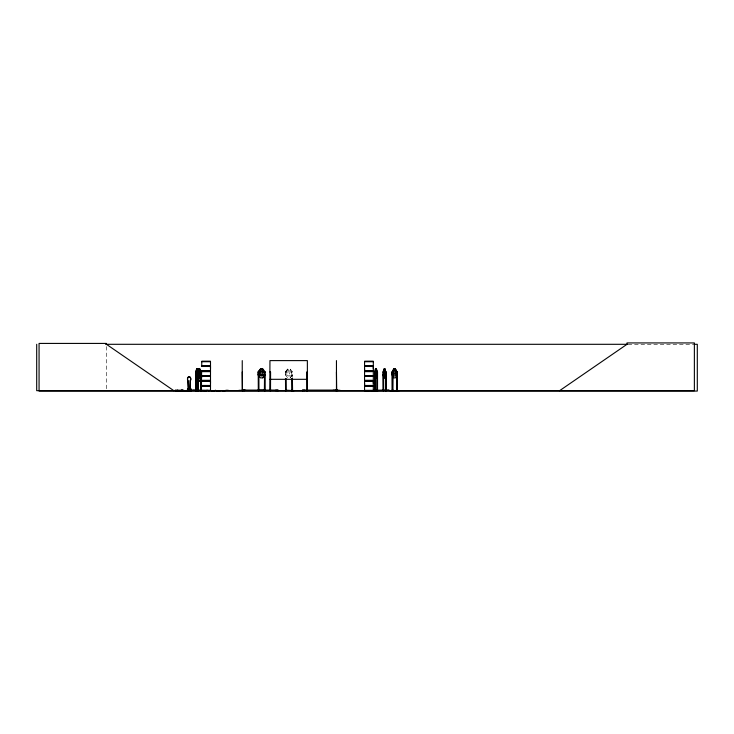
<?xml version="1.0" encoding="UTF-8"?>
<svg xmlns="http://www.w3.org/2000/svg" width="734" height="734" viewBox="0 0 734 734"><rect width="100%" height="100%" fill="white"/><g stroke="black" fill="none" stroke-linecap="round" stroke-linejoin="round"><path stroke-width="0.55" stroke-dasharray="3.67 2.75" d="M286.187 371.863L285.498 371.973L285.498 377.469M291.783 371.936L291.728 377.469M287.774 369.055L286.627 371.973L286.627 374.193L288.168 375.955L289.701 375.955L291.224 374.193L291.224 371.973L290.077 369.055L287.774 369.055L285.471 371.973M290.077 377.799L292.38 374.881M292.453 374.909L290.113 377.872L287.737 377.872L285.398 374.909L285.398 371.945L287.737 368.973L290.113 368.973L292.453 371.945L292.361 377.469M628.13 344.301L692.768 344.301M291.783 371.743L292.361 371.973M286.058 371.734L286.132 377.469M106.448 346.558L106.448 389.543M288.535 369.441L287.783 373.276L288.535 374.423L289.297 374.423L290.086 371.973L289.297 369.441L288.535 369.441"/><path stroke-width="1.1" d="M210.493 383.332L210.493 381.175L201.749 381.175M210.493 368.615L210.493 366.468L201.749 366.468M364.559 385.478L364.559 381.175L373.312 381.175L373.303 385.478L364.559 385.478L364.569 383.332M364.559 370.762L364.559 366.468L373.312 366.468L373.303 370.762L364.559 370.762L364.569 368.615M373.303 383.332L373.303 381.175M373.303 368.615L373.303 366.468M238.862 390.323L245.872 390.295M333.071 390.323L340.09 390.295M196.134 371.817L196.042 374.166M196.629 378.405L196.602 373.909L197.116 375.725M374.808 371.817L374.881 390.671L374.927 389.993M377.028 371.835L377.524 371.973L377.524 390.671M386.13 389.993L385.57 390.671L385.515 371.707L386.075 371.973L386.102 390.671M190.234 380.762L189.895 389.772L190.335 380.762A2.34 1.633 -90 0 0 190.335 377.45A2.34 1.633 -90 0 0 188.032 377.45A2.34 1.633 -90 0 0 188.032 380.762L188.372 389.772L187.932 380.762A2.34 1.633 -90 0 1 187.932 377.45A2.34 1.633 -90 0 1 190.234 377.45A2.34 1.633 -90 0 1 190.234 380.762L190.335 380.762M201.098 371.799L200.923 390.671M392.617 371.835L392.525 390.671M396.617 371.817L396.534 390.671M264.57 371.817L264.396 390.671M189.849 388.754C190.17 388.038 189.115 388.46 190.225 388.681M189.941 388.681L190.106 388.515M189.84 388.268L189.28 388.754L190.262 388.506M196.914 369.441L196.666 390.671M196.666 374.936L197.162 372.404M196.73 378.515L197.079 375.973M197.024 371.872L197.116 390.671M197.051 374.845L198.373 377.872M196.666 372.019L196.281 377.166M197.602 384.414L196.749 384.414C195.317 378.983 196.831 368.156 196.96 382.497L197.969 380.735L197.868 390.671L197.666 382.974M210.511 390.497L192.372 390.295L206.548 390.671M371.441 390.616L389.231 390.323L364.532 390.662M189.739 388.607L189.904 388.194M189.877 388.479L189.143 388.616M196.767 378.432L197.107 376.597M199.987 380.772L198.4 380.772L196.868 377.854L196.932 374.936L198.905 369.441L199.409 369.441L199.932 371.973L199.932 373.276L198.905 374.423L198.409 371.973L200.006 371.945L201.4 374.881M197.336 380.964L197.593 379.808M195.978 374.936L195.804 371.945L196.648 368.973M195.84 390.671L195.877 371.945L196.666 369.055L196.281 374.193L197.299 375.955M196.648 377.872L195.905 374.881L196.648 371.945L197.437 371.945M195.905 374.936L196.721 371.945L197.418 372.019M196.831 375.597L195.978 378.478M198.006 378.827L197.492 380.772L196.666 380.772M198.024 378.863L197.51 380.845L196.648 380.845L195.877 377.882M197.519 384.341L198.354 381.423L197.529 384.414M396.571 371.964L397.213 371.973M389.69 390.616L399.691 390.58M374.854 371.973L375.487 368.973M376.331 377.799L377.331 374.909L376.349 377.872M383.139 390.671L383.029 371.945L384.02 368.973L384.965 368.973M384.891 377.872L385.891 374.909M260.506 369.055L259.35 371.973L259.35 374.193L260.891 375.955L262.423 375.955L263.946 374.193L263.946 371.973L262.8 369.055L260.506 369.055L258.203 371.973L258.12 374.909L260.469 377.872L262.836 377.872L265.185 374.909L258.12 374.909M264.561 371.899L265.102 371.973L265.203 390.58M258.139 390.58L258.157 389.993M269.8 390.314L269.947 360.605L307.363 360.605L307.408 390.671M198.373 368.973L196.767 371.945L196.804 390.671M196.868 371.973L198.4 369.055L197.63 374.193L198.657 375.955L199.676 375.955L200.685 374.193L200.685 371.973L199.923 369.055L198.345 369.055M196.822 374.909L198.373 371.945M198.318 377.872L199.951 377.872L201.455 374.881L199.951 371.945M199.951 377.872L201.511 374.909M199.923 380.772L201.566 377.882L201.511 371.945L199.896 368.973L198.318 368.973M199.951 380.845L201.566 377.882M393.791 369.055L392.167 371.973L392.057 374.909L393.763 377.872L395.442 377.872L397.103 374.909M175.582 390.662L175.233 390.121L183.977 390.369M177.683 390.121L177.013 390.662L177.536 390.662M189.179 390.671L188.666 390.644L189.198 390.662M189.033 390.653L189.51 390.653M262.8 377.799L265.102 374.881M559.62 390.671L627.001 344.301L627.001 342.934L694.373 342.934L694.373 390.671L36.7 390.671L36.7 344.301M175.077 390.671L191.482 390.635L175.261 390.506M191.134 390.671L191.29 389.148L189.711 389.148M197.308 371.964L196.84 369.441M105.586 344.301L627.35 344.301M693.859 344.301L697.3 344.301L697.3 391.066L39.067 391.066L39.067 343.42L106.448 343.42L106.448 344.301L173.82 390.671M201.749 361.284L210.511 361.284M364.55 361.284L373.312 361.284M210.511 361.449L201.749 361.458L201.758 365.605L210.502 365.605L210.502 361.458M201.758 361.715L210.493 361.715M364.569 361.715L373.303 361.715M201.694 365.899L210.566 365.899M364.495 365.899L373.367 365.899M201.694 366.165L210.566 366.165M364.495 366.165L373.367 366.165M196.574 368.973L197.437 368.973M375.413 368.973L376.414 368.973L377.304 371.973L377.248 390.671M196.593 369.055L197.418 369.055M376.404 369.055L375.432 369.055L374.973 371.973L375.579 375.955L376.184 375.955L376.781 374.193L376.331 369.055M384.946 369.055L383.965 369.055L383.515 374.193L384.121 375.955L384.726 375.955L385.332 374.193L384.873 369.055L385.79 371.973L385.8 390.671M395.424 369.055L393.736 369.055L392.919 371.973L392.855 390.671M384.644 369.441L384.267 369.441C382.964 375.597 385.882 375.579 384.57 369.441M201.749 370.762L210.502 370.762L210.502 366.468M201.694 371.065L210.566 371.065M364.495 371.065L373.367 371.065M201.694 371.331L210.566 371.331M364.495 371.331L373.367 371.331M201.749 371.633L210.502 371.633L210.502 375.771L201.914 375.661M197.244 371.707L197.299 390.671M374.569 371.945L375.487 377.872M383.029 371.945L383.607 371.973M385.891 371.945L384.891 368.973M196.042 371.973L195.565 390.671M199.987 372.019L198.4 372.019L197.63 374.936L197.63 377.166L198.657 378.928L199.676 378.928L200.685 377.166L199.923 372.019M200.786 371.973L201.511 371.945L201.455 390.662M242.238 371.973L242.486 390.671M269.947 371.973L270.58 371.973L270.507 390.671M307.363 371.973L306.729 371.973L306.794 390.671M336.456 371.973L336.695 390.671M392.8 371.973L392.057 371.945L393.763 368.973L395.442 368.973L397.103 371.945L397.186 390.671M197.162 374.423L196.666 373.276M374.597 374.881L375.413 377.872L376.414 377.872M384.965 377.872L383.955 377.872L383.13 374.881M373.303 375.661L364.569 375.661L364.569 371.633L373.312 371.633L373.312 375.771L364.514 375.946L373.312 375.955M201.896 375.78L210.511 375.771M201.896 375.955L210.511 376.001M201.896 376.175L210.511 376.157M201.914 376.423L210.493 376.423M364.569 376.423L373.303 376.423M197.162 377.395L196.666 376.239M196.932 377.854L198.437 380.845L200.006 380.845M269.947 379.313L307.363 379.313M201.749 380.313L210.502 380.313L210.502 376.175M201.694 380.616L210.566 380.616M364.495 380.616L373.367 380.616M201.694 380.882L210.566 380.882M364.495 380.882L373.367 380.882M201.749 385.478L210.502 385.478L210.502 381.175M201.694 385.772L210.566 385.772M364.495 385.772L373.367 385.772M201.694 386.038L210.566 386.038M364.495 386.038L373.367 386.038M201.749 386.341L210.502 386.341L210.502 390.488M189.574 388.075L190.436 388.075L190.436 390.121M181.28 389.928L182.839 389.928M195.556 389.993L196.106 389.993M196.602 389.993L197.308 389.993M200.74 389.993L201.446 389.993M286.205 389.993L285.425 389.993L285.425 390.671M292.435 389.993L291.655 389.993L291.655 390.671M375.138 389.993L374.569 390.671L374.744 371.725M377.579 389.993L377.019 390.671M383.075 389.993L383.634 390.671L383.607 376.368M392.864 389.993L392.121 389.993L392.13 390.671M396.525 389.993L397.277 389.993L397.259 390.671M206.823 390.286L209.162 390.671M215.19 390.286L215.686 390.286M225.806 390.286L228.292 390.286M258.937 390.185L264.396 390.185M286.205 390.185L294.04 390.671M192.372 390.323L210.493 390.369M364.569 390.369L389.231 390.323M392.919 374.193L394.011 375.955L395.103 375.955L396.176 374.193L395.369 369.055L396.993 371.973L396.956 390.671M196.868 374.881L198.4 377.799M383.056 374.881L384.02 377.872M376.349 368.973L377.239 371.973M196.831 379.808L197.079 380.964M396.865 389.993L396.837 390.671M396.764 371.973L396.709 390.671M392.773 389.993L392.681 390.671M392.351 371.973L392.433 390.671M392.176 371.973L392.204 390.671M385.919 389.993L385.919 390.671M383.359 371.973L383.414 390.671M383.286 389.993L383.286 390.671M377.368 389.993L377.368 390.671M377.047 371.973L377.047 390.671M375.074 375.267L375.102 390.671M373.312 390.488L373.303 386.341L364.559 386.341L364.559 390.488M337.805 390.671L337.805 390.093L302.408 390.093L302.408 390.671M336.842 390.093L336.842 390.671M336.456 360.605L336.456 390.671M335.878 390.093L335.878 390.671M307.289 389.993L307.289 390.671M306.656 389.993L306.656 390.671M304.738 390.093L304.738 390.671M303.775 390.093L303.775 390.671M302.803 390.093L302.803 390.671M292.572 390.286L292.361 378.57M292.288 389.993L292.297 390.671M291.728 378.57L291.719 390.671M286.132 378.57L286.205 390.671M285.498 378.57L285.572 390.671M278.158 390.671L278.158 390.093L242.761 390.093L242.761 390.671M277.764 390.093L277.764 390.671M276.791 390.093L276.791 390.671M275.828 390.093L275.828 390.671M270.653 389.993L270.653 390.671M270.02 389.993L270.02 390.671M265.029 389.993L265.029 390.671M264.543 389.993L264.543 390.671M258.946 390.671L258.863 371.936L258.23 371.973L258.304 390.671M258.79 389.993L258.799 390.671M244.688 390.093L244.688 390.671M243.725 390.093L243.725 390.671M242.248 360.605L242.238 390.671M225.2 390.671L222.549 390.671M220.264 390.671L218.081 390.671M217.732 390.671L216.09 390.671M214.796 390.671L211.163 390.671M201.208 377.469L201.327 390.671M201.134 389.993L201.07 390.671M200.786 377.469L200.74 390.671M198.134 390.671L197.611 389.993L197.639 390.671M198.107 380.772L198.107 390.671M196.96 389.993L196.905 390.671M196.042 381.873L196.07 390.671M195.813 381.873L195.758 390.671M191.097 389.148L191.097 390.121L187.647 390.121L187.647 389.148M190.638 390.671L188.344 390.671M190.317 388.075L190.317 390.121M189.904 389.148L189.904 390.369M189.693 388.075L189.574 390.121M189.033 390.121L189.033 389.148L187.464 389.148L187.464 390.369M188.84 389.148L188.812 390.671M375.725 369.441C374.386 376.542 377.799 374.533 375.725 369.441M198.088 373.936L198.914 376.184L198.052 378.496L199.171 376.597L200.226 378.533L199.446 376.166L200.272 374.019L199.189 375.725L198.088 373.936M198.905 372.404L198.409 376.239L199.409 377.395L199.932 374.936L199.409 372.404L198.905 372.404M394.277 369.441L393.745 373.276L394.819 374.423L395.369 371.973L394.819 369.441L394.277 369.441M261.258 369.441L260.515 373.276L261.258 374.423L262.029 374.423L262.809 371.973L262.029 369.441L261.258 369.441M260.469 368.973L258.12 371.945L265.185 371.945L262.836 368.973L260.46 368.973M373.312 361.44L364.55 361.458L364.569 365.605L373.312 365.605L373.312 361.458M373.312 376.157L364.55 376.147L364.569 380.313L373.312 380.313L373.312 376.175"/></g></svg>
